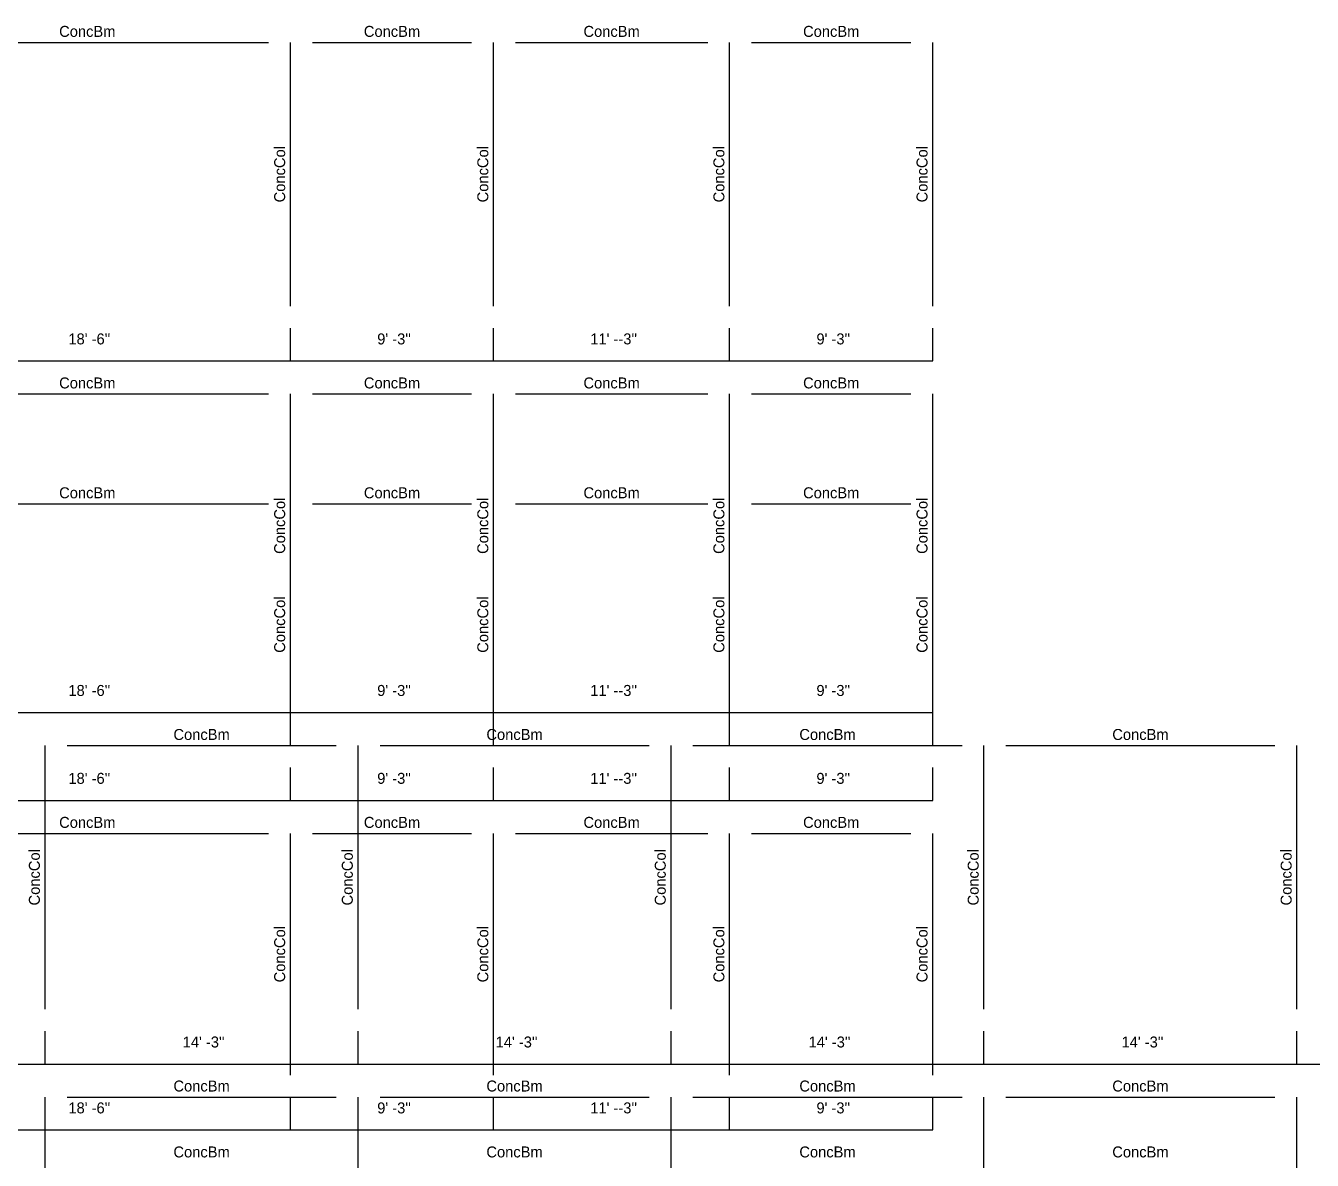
# Model space of a CAD drawing. Extents: x -38 to 2998, y -195 to 11529.
# Drawn here: x 1589 to 2292, y 3421 to 4041 of the extents above; entities that cross this region are included whole.
import ezdxf
from ezdxf.enums import TextEntityAlignment as Align

# ---------------------------------------------------------------- set-up
doc = ezdxf.new("R2010")
doc.units = 0
doc.header["$MEASUREMENT"] = 0
doc.layers.get('0').update_dxf_attribs({"linetype": 'CONTINUOUS'})
for name, color, linetype in [('CENTERLINES', 7, 'CONTINUOUS'), ('DIMENSIONS', 4, 'CONTINUOUS'), ('TEXT', 5, 'CONTINUOUS')]:
    doc.layers.add(name, color=color, linetype=linetype)
doc.dimstyles.get("Standard").update_dxf_attribs({"dimtxt": 0.18, "dimasz": 0.18, "dimexe": 0.18, "dimexo": 0.0625, "dimgap": 0.09, "dimtad": 0, "dimtih": 1, "dimtoh": 1, "dimdec": 4, "dimzin": 0, "dimtxsty": 'STANDARD', "dimcen": 0.09, "dimazin": 3, "dimtfac": 1, "dimtdec": 4, "dimtofl": 0, "dimtmove": 0, "dimatfit": 3, "dimtolj": 1, "dimtzin": 0})

# ---------------------------------------------------------------- blocks, each defined once
blk = doc.blocks.new('*D3591')
at = {"color": 1, "linetype": 'BYBLOCK'}
for points in [[(1433.73, 3478.77), (1432.67, 3477.71), (1425.25, 3470.29), (1424.19, 3469.23)], [(1604.73, 3478.77), (1603.67, 3477.71), (1596.25, 3470.29), (1595.19, 3469.23)]]:
    blk.add_solid(points, dxfattribs=at)
at = {"layer": 'DIMENSIONS', "color": 9, "linetype": 'BYBLOCK'}
for p, q in [((1428.96, 3474), (1428.96, 3492)), ((1599.96, 3474), (1599.96, 3492))]:
    blk.add_line(p, q, dxfattribs=at)
at = {"layer": 'DIMENSIONS', "color": 0, "linetype": 'BYBLOCK'}
blk.add_line((1428.96, 3474), (1599.96, 3474), dxfattribs=at)
at = {"layer": 'DIMENSIONS', "color": 0, "linetype": 'BYBLOCK', "insert": (1514.46, 3486), "char_height": 6, "attachment_point": 5}
blk.add_mtext("\\A1; 14' -3''", dxfattribs=at)
blk = doc.blocks.new('*D3592')
at = {"color": 1, "linetype": 'BYBLOCK'}
for points in [[(1604.73, 3478.77), (1603.67, 3477.71), (1596.25, 3470.29), (1595.19, 3469.23)], [(1775.73, 3478.77), (1774.67, 3477.71), (1767.25, 3470.29), (1766.19, 3469.23)]]:
    blk.add_solid(points, dxfattribs=at)
at = {"layer": 'DIMENSIONS', "color": 9, "linetype": 'BYBLOCK'}
for p, q in [((1599.96, 3474), (1599.96, 3492)), ((1770.96, 3474), (1770.96, 3492))]:
    blk.add_line(p, q, dxfattribs=at)
at = {"layer": 'DIMENSIONS', "color": 0, "linetype": 'BYBLOCK'}
blk.add_line((1599.96, 3474), (1770.96, 3474), dxfattribs=at)
at = {"layer": 'DIMENSIONS', "color": 0, "linetype": 'BYBLOCK', "insert": (1685.46, 3486), "char_height": 6, "attachment_point": 5}
blk.add_mtext("\\A1; 14' -3''", dxfattribs=at)
blk = doc.blocks.new('*D3593')
at = {"color": 1, "linetype": 'BYBLOCK'}
for points in [[(1775.73, 3478.77), (1774.67, 3477.71), (1767.25, 3470.29), (1766.19, 3469.23)], [(1946.73, 3478.77), (1945.67, 3477.71), (1938.25, 3470.29), (1937.19, 3469.23)]]:
    blk.add_solid(points, dxfattribs=at)
at = {"layer": 'DIMENSIONS', "color": 9, "linetype": 'BYBLOCK'}
for p, q in [((1770.96, 3474), (1770.96, 3492)), ((1941.96, 3474), (1941.96, 3492))]:
    blk.add_line(p, q, dxfattribs=at)
at = {"layer": 'DIMENSIONS', "color": 0, "linetype": 'BYBLOCK'}
blk.add_line((1770.96, 3474), (1941.96, 3474), dxfattribs=at)
at = {"layer": 'DIMENSIONS', "color": 0, "linetype": 'BYBLOCK', "insert": (1856.46, 3486), "char_height": 6, "attachment_point": 5}
blk.add_mtext("\\A1; 14' -3''", dxfattribs=at)
blk = doc.blocks.new('*D3594')
at = {"color": 1, "linetype": 'BYBLOCK'}
for points in [[(1946.73, 3478.77), (1945.67, 3477.71), (1938.25, 3470.29), (1937.19, 3469.23)], [(2117.73, 3478.77), (2116.67, 3477.71), (2109.25, 3470.29), (2108.19, 3469.23)]]:
    blk.add_solid(points, dxfattribs=at)
at = {"layer": 'DIMENSIONS', "color": 9, "linetype": 'BYBLOCK'}
for p, q in [((1941.96, 3474), (1941.96, 3492)), ((2112.96, 3474), (2112.96, 3492))]:
    blk.add_line(p, q, dxfattribs=at)
at = {"layer": 'DIMENSIONS', "color": 0, "linetype": 'BYBLOCK'}
blk.add_line((1941.96, 3474), (2112.96, 3474), dxfattribs=at)
at = {"layer": 'DIMENSIONS', "color": 0, "linetype": 'BYBLOCK', "insert": (2027.46, 3486), "char_height": 6, "attachment_point": 5}
blk.add_mtext("\\A1; 14' -3''", dxfattribs=at)
blk = doc.blocks.new('*D3595')
at = {"color": 1, "linetype": 'BYBLOCK'}
for points in [[(2117.73, 3478.77), (2116.67, 3477.71), (2109.25, 3470.29), (2108.19, 3469.23)], [(2288.73, 3478.77), (2287.67, 3477.71), (2280.25, 3470.29), (2279.19, 3469.23)]]:
    blk.add_solid(points, dxfattribs=at)
at = {"layer": 'DIMENSIONS', "color": 9, "linetype": 'BYBLOCK'}
for p, q in [((2112.96, 3474), (2112.96, 3492)), ((2283.96, 3474), (2283.96, 3492))]:
    blk.add_line(p, q, dxfattribs=at)
at = {"layer": 'DIMENSIONS', "color": 0, "linetype": 'BYBLOCK'}
blk.add_line((2112.96, 3474), (2283.96, 3474), dxfattribs=at)
at = {"layer": 'DIMENSIONS', "color": 0, "linetype": 'BYBLOCK', "insert": (2198.46, 3486), "char_height": 6, "attachment_point": 5}
blk.add_mtext("\\A1; 14' -3''", dxfattribs=at)
blk = doc.blocks.new('*D3596')
at = {"color": 1, "linetype": 'BYBLOCK'}
for points in [[(2288.73, 3478.77), (2287.67, 3477.71), (2280.25, 3470.29), (2279.19, 3469.23)], [(2459.73, 3478.77), (2458.67, 3477.71), (2451.25, 3470.29), (2450.19, 3469.23)]]:
    blk.add_solid(points, dxfattribs=at)
at = {"layer": 'DIMENSIONS', "color": 9, "linetype": 'BYBLOCK'}
for p, q in [((2283.96, 3474), (2283.96, 3492)), ((2454.96, 3474), (2454.96, 3492))]:
    blk.add_line(p, q, dxfattribs=at)
at = {"layer": 'DIMENSIONS', "color": 0, "linetype": 'BYBLOCK'}
blk.add_line((2283.96, 3474), (2454.96, 3474), dxfattribs=at)
at = {"layer": 'DIMENSIONS', "color": 0, "linetype": 'BYBLOCK', "insert": (2369.46, 3486), "char_height": 6, "attachment_point": 5}
blk.add_mtext("\\A1; 14' -3''", dxfattribs=at)
blk = doc.blocks.new('*D3613')
at = {"color": 1, "linetype": 'BYBLOCK'}
for points in [[(1516.77, 3670.77), (1515.71, 3669.71), (1508.29, 3662.29), (1507.23, 3661.23)], [(1738.77, 3670.77), (1737.71, 3669.71), (1730.29, 3662.29), (1729.23, 3661.23)]]:
    blk.add_solid(points, dxfattribs=at)
at = {"layer": 'DIMENSIONS', "color": 9, "linetype": 'BYBLOCK'}
for p, q in [((1512, 3666), (1512, 3684)), ((1734, 3666), (1734, 3684))]:
    blk.add_line(p, q, dxfattribs=at)
at = {"layer": 'DIMENSIONS', "color": 0, "linetype": 'BYBLOCK'}
blk.add_line((1512, 3666), (1734, 3666), dxfattribs=at)
at = {"layer": 'DIMENSIONS', "color": 0, "linetype": 'BYBLOCK', "insert": (1623, 3678), "char_height": 6, "attachment_point": 5}
blk.add_mtext("\\A1; 18' -6''", dxfattribs=at)
blk = doc.blocks.new('*D3614')
at = {"color": 1, "linetype": 'BYBLOCK'}
for points in [[(1738.77, 3670.77), (1737.71, 3669.71), (1730.29, 3662.29), (1729.23, 3661.23)], [(1849.77, 3670.77), (1848.71, 3669.71), (1841.29, 3662.29), (1840.23, 3661.23)]]:
    blk.add_solid(points, dxfattribs=at)
at = {"layer": 'DIMENSIONS', "color": 9, "linetype": 'BYBLOCK'}
for p, q in [((1734, 3666), (1734, 3684)), ((1845, 3666), (1845, 3684))]:
    blk.add_line(p, q, dxfattribs=at)
at = {"layer": 'DIMENSIONS', "color": 0, "linetype": 'BYBLOCK'}
blk.add_line((1734, 3666), (1845, 3666), dxfattribs=at)
at = {"layer": 'DIMENSIONS', "color": 0, "linetype": 'BYBLOCK', "insert": (1789.5, 3678), "char_height": 6, "attachment_point": 5}
blk.add_mtext("\\A1; 9' -3''", dxfattribs=at)
blk = doc.blocks.new('*D3615')
at = {"color": 1, "linetype": 'BYBLOCK'}
for points in [[(1849.77, 3670.77), (1848.71, 3669.71), (1841.29, 3662.29), (1840.23, 3661.23)], [(1978.77, 3670.77), (1977.71, 3669.71), (1970.29, 3662.29), (1969.23, 3661.23)]]:
    blk.add_solid(points, dxfattribs=at)
at = {"layer": 'DIMENSIONS', "color": 9, "linetype": 'BYBLOCK'}
for p, q in [((1845, 3666), (1845, 3684)), ((1974, 3666), (1974, 3684))]:
    blk.add_line(p, q, dxfattribs=at)
at = {"layer": 'DIMENSIONS', "color": 0, "linetype": 'BYBLOCK'}
blk.add_line((1845, 3666), (1974, 3666), dxfattribs=at)
at = {"layer": 'DIMENSIONS', "color": 0, "linetype": 'BYBLOCK', "insert": (1909.5, 3678), "char_height": 6, "attachment_point": 5}
blk.add_mtext("\\A1; 11' --3''", dxfattribs=at)
blk = doc.blocks.new('*D3616')
at = {"color": 1, "linetype": 'BYBLOCK'}
for points in [[(1978.77, 3670.77), (1977.71, 3669.71), (1970.29, 3662.29), (1969.23, 3661.23)], [(2089.77, 3670.77), (2088.71, 3669.71), (2081.29, 3662.29), (2080.23, 3661.23)]]:
    blk.add_solid(points, dxfattribs=at)
at = {"layer": 'DIMENSIONS', "color": 9, "linetype": 'BYBLOCK'}
for p, q in [((1974, 3666), (1974, 3684)), ((2085, 3666), (2085, 3684))]:
    blk.add_line(p, q, dxfattribs=at)
at = {"layer": 'DIMENSIONS', "color": 0, "linetype": 'BYBLOCK'}
blk.add_line((1974, 3666), (2085, 3666), dxfattribs=at)
at = {"layer": 'DIMENSIONS', "color": 0, "linetype": 'BYBLOCK', "insert": (2029.5, 3678), "char_height": 6, "attachment_point": 5}
blk.add_mtext("\\A1; 9' -3''", dxfattribs=at)
blk = doc.blocks.new('*D3629')
at = {"color": 1, "linetype": 'BYBLOCK'}
for points in [[(1516.77, 3862.77), (1515.71, 3861.71), (1508.29, 3854.29), (1507.23, 3853.23)], [(1738.77, 3862.77), (1737.71, 3861.71), (1730.29, 3854.29), (1729.23, 3853.23)]]:
    blk.add_solid(points, dxfattribs=at)
at = {"layer": 'DIMENSIONS', "color": 9, "linetype": 'BYBLOCK'}
for p, q in [((1512, 3858), (1512, 3876)), ((1734, 3858), (1734, 3876))]:
    blk.add_line(p, q, dxfattribs=at)
at = {"layer": 'DIMENSIONS', "color": 0, "linetype": 'BYBLOCK'}
blk.add_line((1512, 3858), (1734, 3858), dxfattribs=at)
at = {"layer": 'DIMENSIONS', "color": 0, "linetype": 'BYBLOCK', "insert": (1623, 3870), "char_height": 6, "attachment_point": 5}
blk.add_mtext("\\A1; 18' -6''", dxfattribs=at)
blk = doc.blocks.new('*D3630')
at = {"color": 1, "linetype": 'BYBLOCK'}
for points in [[(1738.77, 3862.77), (1737.71, 3861.71), (1730.29, 3854.29), (1729.23, 3853.23)], [(1849.77, 3862.77), (1848.71, 3861.71), (1841.29, 3854.29), (1840.23, 3853.23)]]:
    blk.add_solid(points, dxfattribs=at)
at = {"layer": 'DIMENSIONS', "color": 9, "linetype": 'BYBLOCK'}
for p, q in [((1734, 3858), (1734, 3876)), ((1845, 3858), (1845, 3876))]:
    blk.add_line(p, q, dxfattribs=at)
at = {"layer": 'DIMENSIONS', "color": 0, "linetype": 'BYBLOCK'}
blk.add_line((1734, 3858), (1845, 3858), dxfattribs=at)
at = {"layer": 'DIMENSIONS', "color": 0, "linetype": 'BYBLOCK', "insert": (1789.5, 3870), "char_height": 6, "attachment_point": 5}
blk.add_mtext("\\A1; 9' -3''", dxfattribs=at)
blk = doc.blocks.new('*D3631')
at = {"color": 1, "linetype": 'BYBLOCK'}
for points in [[(1849.77, 3862.77), (1848.71, 3861.71), (1841.29, 3854.29), (1840.23, 3853.23)], [(1978.77, 3862.77), (1977.71, 3861.71), (1970.29, 3854.29), (1969.23, 3853.23)]]:
    blk.add_solid(points, dxfattribs=at)
at = {"layer": 'DIMENSIONS', "color": 9, "linetype": 'BYBLOCK'}
for p, q in [((1845, 3858), (1845, 3876)), ((1974, 3858), (1974, 3876))]:
    blk.add_line(p, q, dxfattribs=at)
at = {"layer": 'DIMENSIONS', "color": 0, "linetype": 'BYBLOCK'}
blk.add_line((1845, 3858), (1974, 3858), dxfattribs=at)
at = {"layer": 'DIMENSIONS', "color": 0, "linetype": 'BYBLOCK', "insert": (1909.5, 3870), "char_height": 6, "attachment_point": 5}
blk.add_mtext("\\A1; 11' --3''", dxfattribs=at)
blk = doc.blocks.new('*D3632')
at = {"color": 1, "linetype": 'BYBLOCK'}
for points in [[(1978.77, 3862.77), (1977.71, 3861.71), (1970.29, 3854.29), (1969.23, 3853.23)], [(2089.77, 3862.77), (2088.71, 3861.71), (2081.29, 3854.29), (2080.23, 3853.23)]]:
    blk.add_solid(points, dxfattribs=at)
at = {"layer": 'DIMENSIONS', "color": 9, "linetype": 'BYBLOCK'}
for p, q in [((1974, 3858), (1974, 3876)), ((2085, 3858), (2085, 3876))]:
    blk.add_line(p, q, dxfattribs=at)
at = {"layer": 'DIMENSIONS', "color": 0, "linetype": 'BYBLOCK'}
blk.add_line((1974, 3858), (2085, 3858), dxfattribs=at)
at = {"layer": 'DIMENSIONS', "color": 0, "linetype": 'BYBLOCK', "insert": (2029.5, 3870), "char_height": 6, "attachment_point": 5}
blk.add_mtext("\\A1; 9' -3''", dxfattribs=at)
blk = doc.blocks.new('*D4083')
at = {"color": 1, "linetype": 'BYBLOCK'}
for points in [[(1516.77, 3442.77), (1515.71, 3441.71), (1508.29, 3434.29), (1507.23, 3433.23)], [(1738.77, 3442.77), (1737.71, 3441.71), (1730.29, 3434.29), (1729.23, 3433.23)]]:
    blk.add_solid(points, dxfattribs=at)
at = {"layer": 'DIMENSIONS', "color": 9, "linetype": 'BYBLOCK'}
for p, q in [((1512, 3438), (1512, 3456)), ((1734, 3438), (1734, 3456))]:
    blk.add_line(p, q, dxfattribs=at)
at = {"layer": 'DIMENSIONS', "color": 0, "linetype": 'BYBLOCK'}
blk.add_line((1512, 3438), (1734, 3438), dxfattribs=at)
at = {"layer": 'DIMENSIONS', "color": 0, "linetype": 'BYBLOCK', "insert": (1623, 3450), "char_height": 6, "attachment_point": 5}
blk.add_mtext("\\A1; 18' -6''", dxfattribs=at)
blk = doc.blocks.new('*D4084')
at = {"color": 1, "linetype": 'BYBLOCK'}
for points in [[(1738.77, 3442.77), (1737.71, 3441.71), (1730.29, 3434.29), (1729.23, 3433.23)], [(1849.77, 3442.77), (1848.71, 3441.71), (1841.29, 3434.29), (1840.23, 3433.23)]]:
    blk.add_solid(points, dxfattribs=at)
at = {"layer": 'DIMENSIONS', "color": 9, "linetype": 'BYBLOCK'}
for p, q in [((1734, 3438), (1734, 3456)), ((1845, 3438), (1845, 3456))]:
    blk.add_line(p, q, dxfattribs=at)
at = {"layer": 'DIMENSIONS', "color": 0, "linetype": 'BYBLOCK'}
blk.add_line((1734, 3438), (1845, 3438), dxfattribs=at)
at = {"layer": 'DIMENSIONS', "color": 0, "linetype": 'BYBLOCK', "insert": (1789.5, 3450), "char_height": 6, "attachment_point": 5}
blk.add_mtext("\\A1; 9' -3''", dxfattribs=at)
blk = doc.blocks.new('*D4085')
at = {"color": 1, "linetype": 'BYBLOCK'}
for points in [[(1849.77, 3442.77), (1848.71, 3441.71), (1841.29, 3434.29), (1840.23, 3433.23)], [(1978.77, 3442.77), (1977.71, 3441.71), (1970.29, 3434.29), (1969.23, 3433.23)]]:
    blk.add_solid(points, dxfattribs=at)
at = {"layer": 'DIMENSIONS', "color": 9, "linetype": 'BYBLOCK'}
for p, q in [((1845, 3438), (1845, 3456)), ((1974, 3438), (1974, 3456))]:
    blk.add_line(p, q, dxfattribs=at)
at = {"layer": 'DIMENSIONS', "color": 0, "linetype": 'BYBLOCK'}
blk.add_line((1845, 3438), (1974, 3438), dxfattribs=at)
at = {"layer": 'DIMENSIONS', "color": 0, "linetype": 'BYBLOCK', "insert": (1909.5, 3450), "char_height": 6, "attachment_point": 5}
blk.add_mtext("\\A1; 11' --3''", dxfattribs=at)
blk = doc.blocks.new('*D4086')
at = {"color": 1, "linetype": 'BYBLOCK'}
for points in [[(1978.77, 3442.77), (1977.71, 3441.71), (1970.29, 3434.29), (1969.23, 3433.23)], [(2089.77, 3442.77), (2088.71, 3441.71), (2081.29, 3434.29), (2080.23, 3433.23)]]:
    blk.add_solid(points, dxfattribs=at)
at = {"layer": 'DIMENSIONS', "color": 9, "linetype": 'BYBLOCK'}
for p, q in [((1974, 3438), (1974, 3456)), ((2085, 3438), (2085, 3456))]:
    blk.add_line(p, q, dxfattribs=at)
at = {"layer": 'DIMENSIONS', "color": 0, "linetype": 'BYBLOCK'}
blk.add_line((1974, 3438), (2085, 3438), dxfattribs=at)
at = {"layer": 'DIMENSIONS', "color": 0, "linetype": 'BYBLOCK', "insert": (2029.5, 3450), "char_height": 6, "attachment_point": 5}
blk.add_mtext("\\A1; 9' -3''", dxfattribs=at)
blk = doc.blocks.new('*D4099')
at = {"color": 1, "linetype": 'BYBLOCK'}
for points in [[(1516.77, 3622.77), (1515.71, 3621.71), (1508.29, 3614.29), (1507.23, 3613.23)], [(1738.77, 3622.77), (1737.71, 3621.71), (1730.29, 3614.29), (1729.23, 3613.23)]]:
    blk.add_solid(points, dxfattribs=at)
at = {"layer": 'DIMENSIONS', "color": 9, "linetype": 'BYBLOCK'}
for p, q in [((1512, 3618), (1512, 3636)), ((1734, 3618), (1734, 3636))]:
    blk.add_line(p, q, dxfattribs=at)
at = {"layer": 'DIMENSIONS', "color": 0, "linetype": 'BYBLOCK'}
blk.add_line((1512, 3618), (1734, 3618), dxfattribs=at)
at = {"layer": 'DIMENSIONS', "color": 0, "linetype": 'BYBLOCK', "insert": (1623, 3630), "char_height": 6, "attachment_point": 5}
blk.add_mtext("\\A1; 18' -6''", dxfattribs=at)
blk = doc.blocks.new('*D4100')
at = {"color": 1, "linetype": 'BYBLOCK'}
for points in [[(1738.77, 3622.77), (1737.71, 3621.71), (1730.29, 3614.29), (1729.23, 3613.23)], [(1849.77, 3622.77), (1848.71, 3621.71), (1841.29, 3614.29), (1840.23, 3613.23)]]:
    blk.add_solid(points, dxfattribs=at)
at = {"layer": 'DIMENSIONS', "color": 9, "linetype": 'BYBLOCK'}
for p, q in [((1734, 3618), (1734, 3636)), ((1845, 3618), (1845, 3636))]:
    blk.add_line(p, q, dxfattribs=at)
at = {"layer": 'DIMENSIONS', "color": 0, "linetype": 'BYBLOCK'}
blk.add_line((1734, 3618), (1845, 3618), dxfattribs=at)
at = {"layer": 'DIMENSIONS', "color": 0, "linetype": 'BYBLOCK', "insert": (1789.5, 3630), "char_height": 6, "attachment_point": 5}
blk.add_mtext("\\A1; 9' -3''", dxfattribs=at)
blk = doc.blocks.new('*D4101')
at = {"color": 1, "linetype": 'BYBLOCK'}
for points in [[(1849.77, 3622.77), (1848.71, 3621.71), (1841.29, 3614.29), (1840.23, 3613.23)], [(1978.77, 3622.77), (1977.71, 3621.71), (1970.29, 3614.29), (1969.23, 3613.23)]]:
    blk.add_solid(points, dxfattribs=at)
at = {"layer": 'DIMENSIONS', "color": 9, "linetype": 'BYBLOCK'}
for p, q in [((1845, 3618), (1845, 3636)), ((1974, 3618), (1974, 3636))]:
    blk.add_line(p, q, dxfattribs=at)
at = {"layer": 'DIMENSIONS', "color": 0, "linetype": 'BYBLOCK'}
blk.add_line((1845, 3618), (1974, 3618), dxfattribs=at)
at = {"layer": 'DIMENSIONS', "color": 0, "linetype": 'BYBLOCK', "insert": (1909.5, 3630), "char_height": 6, "attachment_point": 5}
blk.add_mtext("\\A1; 11' --3''", dxfattribs=at)
blk = doc.blocks.new('*D4102')
at = {"color": 1, "linetype": 'BYBLOCK'}
for points in [[(1978.77, 3622.77), (1977.71, 3621.71), (1970.29, 3614.29), (1969.23, 3613.23)], [(2089.77, 3622.77), (2088.71, 3621.71), (2081.29, 3614.29), (2080.23, 3613.23)]]:
    blk.add_solid(points, dxfattribs=at)
at = {"layer": 'DIMENSIONS', "color": 9, "linetype": 'BYBLOCK'}
for p, q in [((1974, 3618), (1974, 3636)), ((2085, 3618), (2085, 3636))]:
    blk.add_line(p, q, dxfattribs=at)
at = {"layer": 'DIMENSIONS', "color": 0, "linetype": 'BYBLOCK'}
blk.add_line((1974, 3618), (2085, 3618), dxfattribs=at)
at = {"layer": 'DIMENSIONS', "color": 0, "linetype": 'BYBLOCK', "insert": (2029.5, 3630), "char_height": 6, "attachment_point": 5}
blk.add_mtext("\\A1; 9' -3''", dxfattribs=at)
blk = doc.blocks.new('*D4553')
at = {"color": 1, "linetype": 'BYBLOCK'}
for points in [[(1516.77, 3442.77), (1515.71, 3441.71), (1508.29, 3434.29), (1507.23, 3433.23)], [(1738.77, 3442.77), (1737.71, 3441.71), (1730.29, 3434.29), (1729.23, 3433.23)]]:
    blk.add_solid(points, dxfattribs=at)
at = {"layer": 'DIMENSIONS', "color": 9, "linetype": 'BYBLOCK'}
for p, q in [((1512, 3438), (1512, 3456)), ((1734, 3438), (1734, 3456))]:
    blk.add_line(p, q, dxfattribs=at)
at = {"layer": 'DIMENSIONS', "color": 0, "linetype": 'BYBLOCK'}
blk.add_line((1512, 3438), (1734, 3438), dxfattribs=at)
at = {"layer": 'DIMENSIONS', "color": 0, "linetype": 'BYBLOCK', "insert": (1623, 3450), "char_height": 6, "attachment_point": 5}
blk.add_mtext("\\A1; 18' -6''", dxfattribs=at)
blk = doc.blocks.new('*D4554')
at = {"color": 1, "linetype": 'BYBLOCK'}
for points in [[(1738.77, 3442.77), (1737.71, 3441.71), (1730.29, 3434.29), (1729.23, 3433.23)], [(1849.77, 3442.77), (1848.71, 3441.71), (1841.29, 3434.29), (1840.23, 3433.23)]]:
    blk.add_solid(points, dxfattribs=at)
at = {"layer": 'DIMENSIONS', "color": 9, "linetype": 'BYBLOCK'}
for p, q in [((1734, 3438), (1734, 3456)), ((1845, 3438), (1845, 3456))]:
    blk.add_line(p, q, dxfattribs=at)
at = {"layer": 'DIMENSIONS', "color": 0, "linetype": 'BYBLOCK'}
blk.add_line((1734, 3438), (1845, 3438), dxfattribs=at)
at = {"layer": 'DIMENSIONS', "color": 0, "linetype": 'BYBLOCK', "insert": (1789.5, 3450), "char_height": 6, "attachment_point": 5}
blk.add_mtext("\\A1; 9' -3''", dxfattribs=at)
blk = doc.blocks.new('*D4555')
at = {"color": 1, "linetype": 'BYBLOCK'}
for points in [[(1849.77, 3442.77), (1848.71, 3441.71), (1841.29, 3434.29), (1840.23, 3433.23)], [(1978.77, 3442.77), (1977.71, 3441.71), (1970.29, 3434.29), (1969.23, 3433.23)]]:
    blk.add_solid(points, dxfattribs=at)
at = {"layer": 'DIMENSIONS', "color": 9, "linetype": 'BYBLOCK'}
for p, q in [((1845, 3438), (1845, 3456)), ((1974, 3438), (1974, 3456))]:
    blk.add_line(p, q, dxfattribs=at)
at = {"layer": 'DIMENSIONS', "color": 0, "linetype": 'BYBLOCK'}
blk.add_line((1845, 3438), (1974, 3438), dxfattribs=at)
at = {"layer": 'DIMENSIONS', "color": 0, "linetype": 'BYBLOCK', "insert": (1909.5, 3450), "char_height": 6, "attachment_point": 5}
blk.add_mtext("\\A1; 11' --3''", dxfattribs=at)
blk = doc.blocks.new('*D4556')
at = {"color": 1, "linetype": 'BYBLOCK'}
for points in [[(1978.77, 3442.77), (1977.71, 3441.71), (1970.29, 3434.29), (1969.23, 3433.23)], [(2089.77, 3442.77), (2088.71, 3441.71), (2081.29, 3434.29), (2080.23, 3433.23)]]:
    blk.add_solid(points, dxfattribs=at)
at = {"layer": 'DIMENSIONS', "color": 9, "linetype": 'BYBLOCK'}
for p, q in [((1974, 3438), (1974, 3456)), ((2085, 3438), (2085, 3456))]:
    blk.add_line(p, q, dxfattribs=at)
at = {"layer": 'DIMENSIONS', "color": 0, "linetype": 'BYBLOCK'}
blk.add_line((1974, 3438), (2085, 3438), dxfattribs=at)
at = {"layer": 'DIMENSIONS', "color": 0, "linetype": 'BYBLOCK', "insert": (2029.5, 3450), "char_height": 6, "attachment_point": 5}
blk.add_mtext("\\A1; 9' -3''", dxfattribs=at)
blk = doc.blocks.new('*D4569')
at = {"color": 1, "linetype": 'BYBLOCK'}
for points in [[(1516.77, 3622.77), (1515.71, 3621.71), (1508.29, 3614.29), (1507.23, 3613.23)], [(1738.77, 3622.77), (1737.71, 3621.71), (1730.29, 3614.29), (1729.23, 3613.23)]]:
    blk.add_solid(points, dxfattribs=at)
at = {"layer": 'DIMENSIONS', "color": 9, "linetype": 'BYBLOCK'}
for p, q in [((1512, 3618), (1512, 3636)), ((1734, 3618), (1734, 3636))]:
    blk.add_line(p, q, dxfattribs=at)
at = {"layer": 'DIMENSIONS', "color": 0, "linetype": 'BYBLOCK'}
blk.add_line((1512, 3618), (1734, 3618), dxfattribs=at)
at = {"layer": 'DIMENSIONS', "color": 0, "linetype": 'BYBLOCK', "insert": (1623, 3630), "char_height": 6, "attachment_point": 5}
blk.add_mtext("\\A1; 18' -6''", dxfattribs=at)
blk = doc.blocks.new('*D4570')
at = {"color": 1, "linetype": 'BYBLOCK'}
for points in [[(1738.77, 3622.77), (1737.71, 3621.71), (1730.29, 3614.29), (1729.23, 3613.23)], [(1849.77, 3622.77), (1848.71, 3621.71), (1841.29, 3614.29), (1840.23, 3613.23)]]:
    blk.add_solid(points, dxfattribs=at)
at = {"layer": 'DIMENSIONS', "color": 9, "linetype": 'BYBLOCK'}
for p, q in [((1734, 3618), (1734, 3636)), ((1845, 3618), (1845, 3636))]:
    blk.add_line(p, q, dxfattribs=at)
at = {"layer": 'DIMENSIONS', "color": 0, "linetype": 'BYBLOCK'}
blk.add_line((1734, 3618), (1845, 3618), dxfattribs=at)
at = {"layer": 'DIMENSIONS', "color": 0, "linetype": 'BYBLOCK', "insert": (1789.5, 3630), "char_height": 6, "attachment_point": 5}
blk.add_mtext("\\A1; 9' -3''", dxfattribs=at)
blk = doc.blocks.new('*D4571')
at = {"color": 1, "linetype": 'BYBLOCK'}
for points in [[(1849.77, 3622.77), (1848.71, 3621.71), (1841.29, 3614.29), (1840.23, 3613.23)], [(1978.77, 3622.77), (1977.71, 3621.71), (1970.29, 3614.29), (1969.23, 3613.23)]]:
    blk.add_solid(points, dxfattribs=at)
at = {"layer": 'DIMENSIONS', "color": 9, "linetype": 'BYBLOCK'}
for p, q in [((1845, 3618), (1845, 3636)), ((1974, 3618), (1974, 3636))]:
    blk.add_line(p, q, dxfattribs=at)
at = {"layer": 'DIMENSIONS', "color": 0, "linetype": 'BYBLOCK'}
blk.add_line((1845, 3618), (1974, 3618), dxfattribs=at)
at = {"layer": 'DIMENSIONS', "color": 0, "linetype": 'BYBLOCK', "insert": (1909.5, 3630), "char_height": 6, "attachment_point": 5}
blk.add_mtext("\\A1; 11' --3''", dxfattribs=at)
blk = doc.blocks.new('*D4572')
at = {"color": 1, "linetype": 'BYBLOCK'}
for points in [[(1978.77, 3622.77), (1977.71, 3621.71), (1970.29, 3614.29), (1969.23, 3613.23)], [(2089.77, 3622.77), (2088.71, 3621.71), (2081.29, 3614.29), (2080.23, 3613.23)]]:
    blk.add_solid(points, dxfattribs=at)
at = {"layer": 'DIMENSIONS', "color": 9, "linetype": 'BYBLOCK'}
for p, q in [((1974, 3618), (1974, 3636)), ((2085, 3618), (2085, 3636))]:
    blk.add_line(p, q, dxfattribs=at)
at = {"layer": 'DIMENSIONS', "color": 0, "linetype": 'BYBLOCK'}
blk.add_line((1974, 3618), (2085, 3618), dxfattribs=at)
at = {"layer": 'DIMENSIONS', "color": 0, "linetype": 'BYBLOCK', "insert": (2029.5, 3630), "char_height": 6, "attachment_point": 5}
blk.add_mtext("\\A1; 9' -3''", dxfattribs=at)
blk = doc.blocks.new('*D5023')
at = {"color": 1, "linetype": 'BYBLOCK'}
for points in [[(1516.77, 3442.77), (1515.71, 3441.71), (1508.29, 3434.29), (1507.23, 3433.23)], [(1738.77, 3442.77), (1737.71, 3441.71), (1730.29, 3434.29), (1729.23, 3433.23)]]:
    blk.add_solid(points, dxfattribs=at)
at = {"layer": 'DIMENSIONS', "color": 9, "linetype": 'BYBLOCK'}
for p, q in [((1512, 3438), (1512, 3456)), ((1734, 3438), (1734, 3456))]:
    blk.add_line(p, q, dxfattribs=at)
at = {"layer": 'DIMENSIONS', "color": 0, "linetype": 'BYBLOCK'}
blk.add_line((1512, 3438), (1734, 3438), dxfattribs=at)
at = {"layer": 'DIMENSIONS', "color": 0, "linetype": 'BYBLOCK', "insert": (1623, 3450), "char_height": 6, "attachment_point": 5}
blk.add_mtext("\\A1; 18' -6''", dxfattribs=at)
blk = doc.blocks.new('*D5024')
at = {"color": 1, "linetype": 'BYBLOCK'}
for points in [[(1738.77, 3442.77), (1737.71, 3441.71), (1730.29, 3434.29), (1729.23, 3433.23)], [(1849.77, 3442.77), (1848.71, 3441.71), (1841.29, 3434.29), (1840.23, 3433.23)]]:
    blk.add_solid(points, dxfattribs=at)
at = {"layer": 'DIMENSIONS', "color": 9, "linetype": 'BYBLOCK'}
for p, q in [((1734, 3438), (1734, 3456)), ((1845, 3438), (1845, 3456))]:
    blk.add_line(p, q, dxfattribs=at)
at = {"layer": 'DIMENSIONS', "color": 0, "linetype": 'BYBLOCK'}
blk.add_line((1734, 3438), (1845, 3438), dxfattribs=at)
at = {"layer": 'DIMENSIONS', "color": 0, "linetype": 'BYBLOCK', "insert": (1789.5, 3450), "char_height": 6, "attachment_point": 5}
blk.add_mtext("\\A1; 9' -3''", dxfattribs=at)
blk = doc.blocks.new('*D5025')
at = {"color": 1, "linetype": 'BYBLOCK'}
for points in [[(1849.77, 3442.77), (1848.71, 3441.71), (1841.29, 3434.29), (1840.23, 3433.23)], [(1978.77, 3442.77), (1977.71, 3441.71), (1970.29, 3434.29), (1969.23, 3433.23)]]:
    blk.add_solid(points, dxfattribs=at)
at = {"layer": 'DIMENSIONS', "color": 9, "linetype": 'BYBLOCK'}
for p, q in [((1845, 3438), (1845, 3456)), ((1974, 3438), (1974, 3456))]:
    blk.add_line(p, q, dxfattribs=at)
at = {"layer": 'DIMENSIONS', "color": 0, "linetype": 'BYBLOCK'}
blk.add_line((1845, 3438), (1974, 3438), dxfattribs=at)
at = {"layer": 'DIMENSIONS', "color": 0, "linetype": 'BYBLOCK', "insert": (1909.5, 3450), "char_height": 6, "attachment_point": 5}
blk.add_mtext("\\A1; 11' --3''", dxfattribs=at)
blk = doc.blocks.new('*D5026')
at = {"color": 1, "linetype": 'BYBLOCK'}
for points in [[(1978.77, 3442.77), (1977.71, 3441.71), (1970.29, 3434.29), (1969.23, 3433.23)], [(2089.77, 3442.77), (2088.71, 3441.71), (2081.29, 3434.29), (2080.23, 3433.23)]]:
    blk.add_solid(points, dxfattribs=at)
at = {"layer": 'DIMENSIONS', "color": 9, "linetype": 'BYBLOCK'}
for p, q in [((1974, 3438), (1974, 3456)), ((2085, 3438), (2085, 3456))]:
    blk.add_line(p, q, dxfattribs=at)
at = {"layer": 'DIMENSIONS', "color": 0, "linetype": 'BYBLOCK'}
blk.add_line((1974, 3438), (2085, 3438), dxfattribs=at)
at = {"layer": 'DIMENSIONS', "color": 0, "linetype": 'BYBLOCK', "insert": (2029.5, 3450), "char_height": 6, "attachment_point": 5}
blk.add_mtext("\\A1; 9' -3''", dxfattribs=at)
blk = doc.blocks.new('*D5039')
at = {"color": 1, "linetype": 'BYBLOCK'}
for points in [[(1516.77, 3622.77), (1515.71, 3621.71), (1508.29, 3614.29), (1507.23, 3613.23)], [(1738.77, 3622.77), (1737.71, 3621.71), (1730.29, 3614.29), (1729.23, 3613.23)]]:
    blk.add_solid(points, dxfattribs=at)
at = {"layer": 'DIMENSIONS', "color": 9, "linetype": 'BYBLOCK'}
for p, q in [((1512, 3618), (1512, 3636)), ((1734, 3618), (1734, 3636))]:
    blk.add_line(p, q, dxfattribs=at)
at = {"layer": 'DIMENSIONS', "color": 0, "linetype": 'BYBLOCK'}
blk.add_line((1512, 3618), (1734, 3618), dxfattribs=at)
at = {"layer": 'DIMENSIONS', "color": 0, "linetype": 'BYBLOCK', "insert": (1623, 3630), "char_height": 6, "attachment_point": 5}
blk.add_mtext("\\A1; 18' -6''", dxfattribs=at)
blk = doc.blocks.new('*D5040')
at = {"color": 1, "linetype": 'BYBLOCK'}
for points in [[(1738.77, 3622.77), (1737.71, 3621.71), (1730.29, 3614.29), (1729.23, 3613.23)], [(1849.77, 3622.77), (1848.71, 3621.71), (1841.29, 3614.29), (1840.23, 3613.23)]]:
    blk.add_solid(points, dxfattribs=at)
at = {"layer": 'DIMENSIONS', "color": 9, "linetype": 'BYBLOCK'}
for p, q in [((1734, 3618), (1734, 3636)), ((1845, 3618), (1845, 3636))]:
    blk.add_line(p, q, dxfattribs=at)
at = {"layer": 'DIMENSIONS', "color": 0, "linetype": 'BYBLOCK'}
blk.add_line((1734, 3618), (1845, 3618), dxfattribs=at)
at = {"layer": 'DIMENSIONS', "color": 0, "linetype": 'BYBLOCK', "insert": (1789.5, 3630), "char_height": 6, "attachment_point": 5}
blk.add_mtext("\\A1; 9' -3''", dxfattribs=at)
blk = doc.blocks.new('*D5041')
at = {"color": 1, "linetype": 'BYBLOCK'}
for points in [[(1849.77, 3622.77), (1848.71, 3621.71), (1841.29, 3614.29), (1840.23, 3613.23)], [(1978.77, 3622.77), (1977.71, 3621.71), (1970.29, 3614.29), (1969.23, 3613.23)]]:
    blk.add_solid(points, dxfattribs=at)
at = {"layer": 'DIMENSIONS', "color": 9, "linetype": 'BYBLOCK'}
for p, q in [((1845, 3618), (1845, 3636)), ((1974, 3618), (1974, 3636))]:
    blk.add_line(p, q, dxfattribs=at)
at = {"layer": 'DIMENSIONS', "color": 0, "linetype": 'BYBLOCK'}
blk.add_line((1845, 3618), (1974, 3618), dxfattribs=at)
at = {"layer": 'DIMENSIONS', "color": 0, "linetype": 'BYBLOCK', "insert": (1909.5, 3630), "char_height": 6, "attachment_point": 5}
blk.add_mtext("\\A1; 11' --3''", dxfattribs=at)
blk = doc.blocks.new('*D5042')
at = {"color": 1, "linetype": 'BYBLOCK'}
for points in [[(1978.77, 3622.77), (1977.71, 3621.71), (1970.29, 3614.29), (1969.23, 3613.23)], [(2089.77, 3622.77), (2088.71, 3621.71), (2081.29, 3614.29), (2080.23, 3613.23)]]:
    blk.add_solid(points, dxfattribs=at)
at = {"layer": 'DIMENSIONS', "color": 9, "linetype": 'BYBLOCK'}
for p, q in [((1974, 3618), (1974, 3636)), ((2085, 3618), (2085, 3636))]:
    blk.add_line(p, q, dxfattribs=at)
at = {"layer": 'DIMENSIONS', "color": 0, "linetype": 'BYBLOCK'}
blk.add_line((1974, 3618), (2085, 3618), dxfattribs=at)
at = {"layer": 'DIMENSIONS', "color": 0, "linetype": 'BYBLOCK', "insert": (2029.5, 3630), "char_height": 6, "attachment_point": 5}
blk.add_mtext("\\A1; 9' -3''", dxfattribs=at)

msp = doc.modelspace()

# ---------------------------------------------------------------- linework, layer by layer
at = {"layer": 'CENTERLINES', "color": 0, "linetype": 'CONTINUOUS'}
for p, q in [((1524, 4032), (1722, 4032)), ((1734, 3888), (1734, 4032)), ((1746, 4032), (1833, 4032)), ((1845, 3888), (1845, 4032)), ((1857, 4032), (1962, 4032)), ((1974, 3888), (1974, 4032)), ((1986, 4032), (2073, 4032)), ((2085, 3888), (2085, 4032)), ((1524, 3840), (1722, 3840)), ((1734, 3696), (1734, 3840)), ((1746, 3840), (1833, 3840)), ((1845, 3696), (1845, 3840)), ((1857, 3840), (1962, 3840)), ((1974, 3696), (1974, 3840)), ((1986, 3840), (2073, 3840)), ((2085, 3696), (2085, 3840)), ((1524, 3780), (1722, 3780)), ((1524, 3780), (1722, 3780)), ((1524, 3780), (1722, 3780)), ((1734, 3648), (1734, 3780)), ((1734, 3648), (1734, 3780)), ((1734, 3648), (1734, 3780)), ((1746, 3780), (1833, 3780)), ((1746, 3780), (1833, 3780)), ((1746, 3780), (1833, 3780)), ((1845, 3648), (1845, 3780)), ((1845, 3648), (1845, 3780)), ((1845, 3648), (1845, 3780)), ((1857, 3780), (1962, 3780)), ((1857, 3780), (1962, 3780)), ((1857, 3780), (1962, 3780)), ((1974, 3648), (1974, 3780)), ((1974, 3648), (1974, 3780)), ((1974, 3648), (1974, 3780)), ((1986, 3780), (2073, 3780)), ((1986, 3780), (2073, 3780)), ((1986, 3780), (2073, 3780)), ((2085, 3648), (2085, 3780)), ((2085, 3648), (2085, 3780)), ((2085, 3648), (2085, 3780)), ((1599.96, 3504), (1599.96, 3648)), ((1611.96, 3648), (1758.96, 3648)), ((1770.96, 3504), (1770.96, 3648)), ((1782.96, 3648), (1929.96, 3648)), ((1941.96, 3504), (1941.96, 3648)), ((1953.96, 3648), (2100.96, 3648)), ((2112.96, 3504), (2112.96, 3648)), ((2124.96, 3648), (2271.96, 3648)), ((2283.96, 3504), (2283.96, 3648)), ((1524, 3600), (1722, 3600)), ((1524, 3600), (1722, 3600)), ((1524, 3600), (1722, 3600)), ((1734, 3468), (1734, 3600)), ((1734, 3468), (1734, 3600)), ((1734, 3468), (1734, 3600)), ((1746, 3600), (1833, 3600)), ((1746, 3600), (1833, 3600)), ((1746, 3600), (1833, 3600)), ((1845, 3468), (1845, 3600)), ((1845, 3468), (1845, 3600)), ((1845, 3468), (1845, 3600)), ((1857, 3600), (1962, 3600)), ((1857, 3600), (1962, 3600)), ((1857, 3600), (1962, 3600)), ((1974, 3468), (1974, 3600)), ((1974, 3468), (1974, 3600)), ((1974, 3468), (1974, 3600)), ((1986, 3600), (2073, 3600)), ((1986, 3600), (2073, 3600)), ((1986, 3600), (2073, 3600)), ((2085, 3468), (2085, 3600)), ((2085, 3468), (2085, 3600)), ((2085, 3468), (2085, 3600)), ((1599.96, 3312), (1599.96, 3456)), ((1611.96, 3456), (1758.96, 3456)), ((1770.96, 3312), (1770.96, 3456)), ((1782.96, 3456), (1929.96, 3456)), ((1941.96, 3312), (1941.96, 3456)), ((1953.96, 3456), (2100.96, 3456)), ((2112.96, 3312), (2112.96, 3456)), ((2124.96, 3456), (2271.96, 3456)), ((2283.96, 3312), (2283.96, 3456))]:
    msp.add_line(p, q, dxfattribs=at)

# ---------------------------------------------------------------- texts
at = {"layer": 'TEXT', "color": 0}
for p in [(1623, 4038), (1789.5, 4038), (1909.5, 4038), (2029.5, 4038), (1623, 3846), (1789.5, 3846), (1909.5, 3846), (2029.5, 3846), (1623, 3786), (1623, 3786), (1623, 3786), (1789.5, 3786), (1789.5, 3786), (1789.5, 3786), (1909.5, 3786), (1909.5, 3786), (1909.5, 3786), (2029.5, 3786), (2029.5, 3786), (2029.5, 3786), (1685.46, 3654), (1856.46, 3654), (2027.46, 3654), (2198.46, 3654), (1623, 3606), (1623, 3606), (1623, 3606), (1789.5, 3606), (1789.5, 3606), (1789.5, 3606), (1909.5, 3606), (1909.5, 3606), (1909.5, 3606), (2029.5, 3606), (2029.5, 3606), (2029.5, 3606), (1685.46, 3462), (1856.46, 3462), (2027.46, 3462), (2198.46, 3462), (1685.46, 3426), (1685.46, 3426), (1685.46, 3426), (1856.46, 3426), (1856.46, 3426), (1856.46, 3426), (2027.46, 3426), (2027.46, 3426), (2027.46, 3426), (2198.46, 3426), (2198.46, 3426), (2198.46, 3426)]:
    msp.add_text('ConcBm', height=6, dxfattribs=at).set_placement(p, align=Align.MIDDLE)
for p in [(1728, 3960), (1839, 3960), (1968, 3960), (2079, 3960), (1728, 3768), (1839, 3768), (1968, 3768), (2079, 3768), (1728, 3714), (1728, 3714), (1728, 3714), (1839, 3714), (1839, 3714), (1839, 3714), (1968, 3714), (1968, 3714), (1968, 3714), (2079, 3714), (2079, 3714), (2079, 3714), (1593.96, 3576), (1764.96, 3576), (1935.96, 3576), (2106.96, 3576), (2277.96, 3576), (1728, 3534), (1728, 3534), (1728, 3534), (1839, 3534), (1839, 3534), (1839, 3534), (1968, 3534), (1968, 3534), (1968, 3534), (2079, 3534), (2079, 3534), (2079, 3534)]:
    msp.add_text('ConcCol', height=6, rotation=90, dxfattribs=at).set_placement(p, align=Align.MIDDLE)

# ---------------------------------------------------------------- dimensions: what is measured, and where the dimension line sits
at = {"layer": 'DIMENSIONS'}
for base, p1, p2, picture, middle in [((1734, 3858), (1512, 3846), (1734, 3846), '*D3629', (1623, 3846)), ((1845, 3858), (1734, 3846), (1845, 3846), '*D3630', (1789.5, 3846)), ((1974, 3858), (1845, 3846), (1974, 3846), '*D3631', (1909.5, 3846)), ((2085, 3858), (1974, 3846), (2085, 3846), '*D3632', (2029.5, 3846)), ((1734, 3666), (1512, 3654), (1734, 3654), '*D3613', (1623, 3654)), ((1845, 3666), (1734, 3654), (1845, 3654), '*D3614', (1789.5, 3654)), ((1974, 3666), (1845, 3654), (1974, 3654), '*D3615', (1909.5, 3654)), ((2085, 3666), (1974, 3654), (2085, 3654), '*D3616', (2029.5, 3654)), ((1734, 3618), (1512, 3606), (1734, 3606), '*D4099', (1623, 3606)), ((1734, 3618), (1512, 3606), (1734, 3606), '*D4569', (1623, 3606)), ((1734, 3618), (1512, 3606), (1734, 3606), '*D5039', (1623, 3606)), ((1845, 3618), (1734, 3606), (1845, 3606), '*D4100', (1789.5, 3606)), ((1845, 3618), (1734, 3606), (1845, 3606), '*D4570', (1789.5, 3606)), ((1845, 3618), (1734, 3606), (1845, 3606), '*D5040', (1789.5, 3606)), ((1974, 3618), (1845, 3606), (1974, 3606), '*D4101', (1909.5, 3606)), ((1974, 3618), (1845, 3606), (1974, 3606), '*D4571', (1909.5, 3606)), ((1974, 3618), (1845, 3606), (1974, 3606), '*D5041', (1909.5, 3606)), ((2085, 3618), (1974, 3606), (2085, 3606), '*D4102', (2029.5, 3606)), ((2085, 3618), (1974, 3606), (2085, 3606), '*D4572', (2029.5, 3606)), ((2085, 3618), (1974, 3606), (2085, 3606), '*D5042', (2029.5, 3606)), ((1599.96, 3474), (1428.96, 3462), (1599.96, 3462), '*D3591', (1514.46, 3462)), ((1770.96, 3474), (1599.96, 3462), (1770.96, 3462), '*D3592', (1685.46, 3462)), ((1941.96, 3474), (1770.96, 3462), (1941.96, 3462), '*D3593', (1856.46, 3462)), ((2112.96, 3474), (1941.96, 3462), (2112.96, 3462), '*D3594', (2027.46, 3462)), ((2283.96, 3474), (2112.96, 3462), (2283.96, 3462), '*D3595', (2198.46, 3462)), ((2454.96, 3474), (2283.96, 3462), (2454.96, 3462), '*D3596', (2369.46, 3462)), ((1734, 3438), (1512, 3426), (1734, 3426), '*D4083', (1623, 3426)), ((1734, 3438), (1512, 3426), (1734, 3426), '*D4553', (1623, 3426)), ((1734, 3438), (1512, 3426), (1734, 3426), '*D5023', (1623, 3426)), ((1845, 3438), (1734, 3426), (1845, 3426), '*D4084', (1789.5, 3426)), ((1845, 3438), (1734, 3426), (1845, 3426), '*D4554', (1789.5, 3426)), ((1845, 3438), (1734, 3426), (1845, 3426), '*D5024', (1789.5, 3426)), ((1974, 3438), (1845, 3426), (1974, 3426), '*D4085', (1909.5, 3426)), ((1974, 3438), (1845, 3426), (1974, 3426), '*D4555', (1909.5, 3426)), ((1974, 3438), (1845, 3426), (1974, 3426), '*D5025', (1909.5, 3426)), ((2085, 3438), (1974, 3426), (2085, 3426), '*D4086', (2029.5, 3426)), ((2085, 3438), (1974, 3426), (2085, 3426), '*D4556', (2029.5, 3426)), ((2085, 3438), (1974, 3426), (2085, 3426), '*D5026', (2029.5, 3426))]:
    dim = msp.add_linear_dim(base=base, p1=p1, p2=p2, dimstyle='STANDARD', dxfattribs=at)
    dim.commit()
    dim.dimension.update_dxf_attribs({"geometry": picture, "text_midpoint": middle})

doc.saveas('drawing.dxf')
